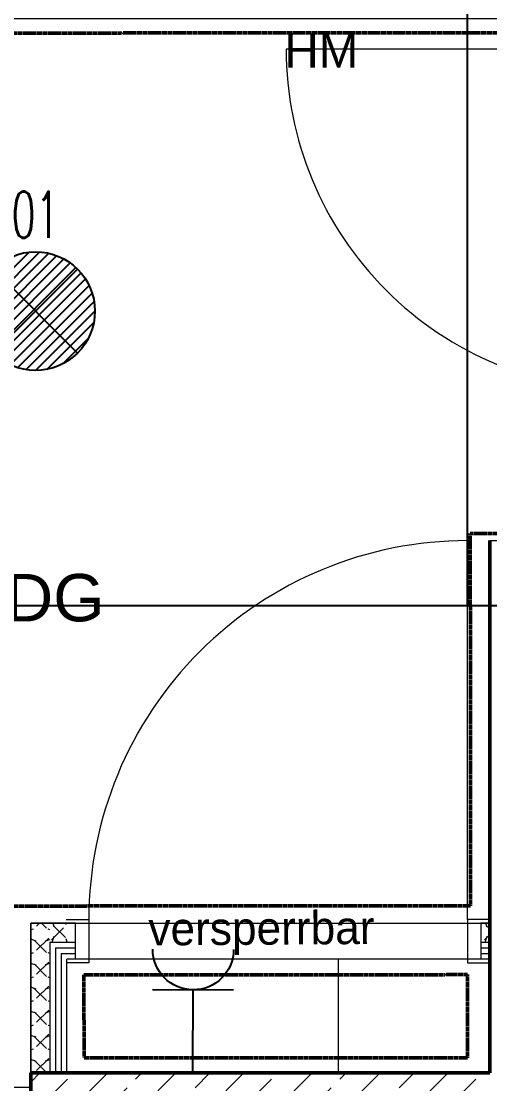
# Model space of a CAD drawing. Header units: metres. Extents: x -17679 to 22565, y -12299 to 33430.
# Drawn here: x 1090 to 2327, y 1111 to 3915 of the extents above; entities that cross this region are included whole.
import ezdxf
from ezdxf.enums import TextEntityAlignment as Align

# ---------------------------------------------------------------- set-up
doc = ezdxf.new("R2010")
doc.units = ezdxf.units.M
doc.linetypes.add('Verdeckt', pattern=[0.003, 0.002, -0.001])
doc.layers.get('0').update_dxf_attribs({"color": 252})
for name, color, linetype, lineweight in [('A_Brandabschnitte', 30, 'Verdeckt', 50), ('A_Decken', 8, 'Continuous', 13), ('A_Raeume_', 7, 'Continuous', 5), ('A_Raeume_Beschriftung_', 7, 'Continuous', 9), ('A_Tueren', 31, 'Continuous', 13), ('A_Waende', 7, 'Continuous', 13), ('Text', 130, 'Continuous', 9)]:
    doc.layers.add(name, color=color, linetype=linetype, lineweight=lineweight)
for name, color, linetype, true_color in [('E_Beleuchtungstyp', 30, 'Continuous', 0xf1780e), ('E_Steckdose+Schalter', 150, 'Continuous', 0x0b6cf4), ('ET_LEGENDE - Wohnung$0$810_AV_LE____T', 30, 'Continuous', 0xff870f)]:
    doc.layers.add(name, color=color, linetype=linetype, true_color=true_color)
doc.styles.add('Arial_2', font='arial.ttf', dxfattribs={"height": 0.09})
doc.styles.add('Arial_4', font='arial.ttf', dxfattribs={"height": 0.1249999999999999})
doc.styles.add('ET_LEGENDE - Wohnung$0$ROMANS', font='romans.shx', dxfattribs={"width": 0.6})
pattern_1 = [(45, (0, 0), (-0.0898025612106916, 0.0898025612106916), []), (45, (0.0898, 0), (-0.0898025612106916, 0.0898025612106916), [0.0635, -0.03175])]

# ---------------------------------------------------------------- blocks, each defined once
blk = doc.blocks.new('*U560')
h = blk.add_hatch()
h.set_pattern_fill('ANSI31', color=256, scale=5, style=0)
h.set_pattern_definition([(45, (0, 0), (-11.22532015133644, 11.22532015133644), [])])
edge = h.paths.add_edge_path()
edge.add_arc((-7.5e-15, 1.38e-14), 128.2108653518141, 0, 360)
at = {"color": 7}
for p, q in [((-90.65877231206314, 90.65877231206316), (90.65877231206309, -90.65877231206314)), ((-90.65877231206318, -90.65877231206309), (90.65877231206314, 90.65877231206314))]:
    blk.add_line(p, q, dxfattribs=at)
blk.add_circle((-7.5e-15, 1.38e-14), 128.2108653518141, dxfattribs=at)
at = {"style": 'ET_LEGENDE - Wohnung$0$ROMANS', "width": 0.6, "flags": 1}
for tag, p in [('RAUMBUCHNUMMER', (1420.351577586108, 2381.166267497284)), ('ANLAGE', (1420.351577586108, 2231.166267497284))]:
    blk.add_attdef(tag, text='', height=100, dxfattribs=at).set_placement(p, align=Align.MIDDLE)
for tag, p in [('TEILANLAGE_NR', (1420.351577586108, 2081.166267497284)), ('KOMPONENTE', (1420.351577586108, 1931.166267497284)), ('KOMPONENTE_NR', (1420.351577586108, 1781.166267497283)), ('BEZEICHNUNG', (1420.351577586108, 1631.166267497284)), ('TYP', (1420.351577586108, 1481.166267497284)), ('HERSTELLER', (1420.351577586108, 1331.166267497283)), ('MODEL', (1420.351577586108, 1181.166267497283)), ('LEISTUNG_MAX', (1420.351577586108, 1031.166267497283)), ('SPEZIFISCH_1', (1420.351577586108, 881.1662674972835)), ('SPEZIFISCH_2', (1420.351577586108, 731.1662674972835)), ('SPEZIFISCH_3', (1420.351577586107, 581.1662674972835)), ('SPEZIFISCH_4', (1420.351577586108, 431.1662674972835)), ('SPEZIFISCH_5', (1420.351577586108, 281.1662674972836)), ('GEWERKE_CODE', (1420.351577586108, 131.1662674972835)), ('LV_POS', (1420.351577586108, -18.83373250271643)), ('ZAEHLER', (1420.351577586108, -168.8337325027164)), ('PLATZHALTER_1', (1420.351577586108, -318.8337325027163)), ('PLATZHALTER_2', (1420.351577586107, -468.8337325027167)), ('PLATZHALTER_3', (1420.351577586107, -618.8337325027163)), ('JOBLISTE_VDMA', (1420.351577586108, -768.8337325027163)), ('ET_SPEZIFISCH_1', (1420.351577586108, -918.8337325027163)), ('ET_SPEZIFISCH_2', (1420.351577586108, -1068.833732502716)), ('ET_SPEZIFISCH_3', (1420.351577586108, -1218.833732502716)), ('ET_SPEZIFISCH_4', (1420.351577586108, -1368.833732502716)), ('ET_SPEZIFISCH_5', (1420.351577586108, -1518.833732502716)), ('ET_SPEZIFISCH_6', (1420.351577586108, -1668.833732502716)), ('ET_SPEZIFISCH_7', (1420.351577586108, -1818.833732502716))]:
    blk.add_attdef(tag, text='', height=100, dxfattribs=at).set_placement(p, align=Align.MIDDLE_CENTER)
at = {"layer": 'ET_LEGENDE - Wohnung$0$810_AV_LE____T', "style": 'ET_LEGENDE - Wohnung$0$ROMANS', "width": 0.6}
blk.add_attdef('NAME', text='', height=100, dxfattribs=at).set_placement((-7e-16, 128.2108653518141), align=Align.BOTTOM_CENTER)
blk = doc.blocks.new('*U553')
for p, q in [((62.49999999999998, 0), (-62.50000000000003, 0)), ((-1.42e-14, 0), (-1.42e-14, -124.9999999999857))]:
    blk.add_line(p, q)
blk.add_arc((-1.42e-14, 62.5), 62.49999999999545, 180, 0)
at = {"style": 'ET_LEGENDE - Wohnung$0$ROMANS', "width": 0.8, "flags": 1}
for tag, p in [('RAUMBUCHNUMMER', (-1.42e-14, -424.9999999999857)), ('ANLAGE', (-7.11e-14, -595.4472819843263)), ('TEILANLAGE_NR', (-7.11e-14, -755.4537253861862)), ('KOMPONENTE', (-7.11e-14, -901.3415913071971)), ('KOMPONENTE_NR', (-7.11e-14, -1063.289201699502)), ('BEZEICHNUNG', (-7.11e-14, -1205.595275481798)), ('TYP', (-1.42e-14, -1346.747756559581)), ('HERSTELLER', (-7.11e-14, -1514.075453492046)), ('MODEL', (-1.42e-14, -1677.25564314158)), ('LEISTUNG_MAX', (-5.258e-13, -1851.504109420363)), ('SPEZIFISCH_1', (-5.258e-13, -2012.846368334653)), ('SPEZIFISCH_2', (-5.258e-13, -2200.001041977929)), ('SPEZIFISCH_3', (-5.258e-13, -2374.249508256711)), ('SPEZIFISCH_4', (-5.258e-13, -2548.497974535494)), ('SPEZIFISCH_5', (-5.258e-13, -2722.746440814277)), ('GEWERKE_CODE', (-5.258e-13, -2896.994907093059)), ('LV_POS', (-5.258e-13, -3071.243373371843)), ('ZAEHLER', (-5.258e-13, -3245.491839650626)), ('PLATZHALTER_1', (-5.258e-13, -3419.740305929408)), ('PLATZHALTER_2', (-5.258e-13, -3593.988772208192)), ('PLATZHALTER_3', (-5.258e-13, -3768.237238486975)), ('JOBLISTE_VDMA', (-5.258e-13, -3942.485704765757)), ('ET_SPEZIFISCH_1', (-5.542e-13, -4116.73417104454)), ('ET_SPEZIFISCH_2', (-5.542e-13, -4290.982637323323)), ('ET_SPEZIFISCH_3', (-5.542e-13, -4465.231103602105)), ('ET_SPEZIFISCH_4', (-5.542e-13, -4639.479569880888)), ('ET_SPEZIFISCH_5', (-5.542e-13, -4813.728036159671)), ('ET_SPEZIFISCH_6', (-5.542e-13, -4987.976502438454)), ('ET_SPEZIFISCH_7', (-5.542e-13, -5162.224968717237))]:
    blk.add_attdef(tag, text='', height=100, dxfattribs=at).set_placement(p, align=Align.MIDDLE)
blk = doc.blocks.new('Tür_Blockzarge_1 Flügel - 90x200_RB 106x208_Portale-11884410-263_PP_03DG_BT2')
at = {"layer": 'A_Tueren', "lineweight": 5}
blk.add_line((0.4499999999999922, 0.0749999999999948), (0.4499999999999907, 0.974999999999995), dxfattribs=at)
at = {"layer": 'A_Tueren'}
for p, q in [((-0.5300000000000081, 0.0749999999999944), (-0.4500000000000076, 0.0749999999999944)), ((-0.5300000000000081, -0.0049999999990282), (-0.5300000000000081, 0.0749999999999944)), ((-0.5300000000000081, 0.0749999999999944), (0.5299999999999913, 0.0749999999999978)), ((-0.4500000000000076, 0.0749999999999944), (-0.4500000000000076, -0.0049999999990282)), ((0.4499999999999917, 0.0749999999999944), (0.5299999999999914, 0.0749999999999978)), ((0.4499999999999912, -0.0049999999990282), (0.4499999999999917, 0.0749999999999944)), ((0.5299999999999914, 0.0749999999999978), (0.5299999999999914, -0.0049999999990282)), ((-0.4500000000000076, -0.0049999999990282), (-0.5300000000000081, -0.0049999999990282)), ((0.5299999999999914, -0.0049999999990282), (0.4499999999999912, -0.0049999999990282)), ((-0.5300000000000084, -0.075000000000002), (0.5299999999999918, -0.075000000000002))]:
    blk.add_line(p, q, dxfattribs=at)
at = {"layer": 'A_Tueren', "lineweight": 5}
blk.add_arc((0.449999999999992, 0.0749999999999948), 0.8999999999999996, 89.99999999999972, 180, dxfattribs=at)
blk = doc.blocks.new('UZ_D1 - SL_1000x2000_Schachttür-8451892-263_PP_03DG_BT2')
at = {"layer": 'A_Tueren', "lineweight": 5}
for p, q in [((0.4999999999999892, 0.0575000000009672), (0.4999999999999874, 1.057500000000967)), ((-0.560000000000009, 0.0575000000009661), (-0.5000000000000082, 0.0575000000009659)), ((-0.5000000000000082, 0.0575000000009659), (-0.5000000000000082, -0.0575000000000609)), ((0.4999999999999915, 0.0575000000009661), (0.4999999999999915, -0.0575000000000616)), ((0.5599999999999925, 0.0575000000009661), (0.4999999999999915, 0.0575000000009661)), ((-0.5000000000000082, -0.0575000000000609), (-0.560000000000009, -0.0575000000000609)), ((0.4999999999999915, -0.0575000000000616), (0.5599999999999925, -0.0575000000000616))]:
    blk.add_line(p, q, dxfattribs=at)
blk.add_arc((0.4999999999999892, 0.0575000000009673), 0.9999999999999992, 89.99999999999969, 180, dxfattribs=at)
blk = doc.blocks.new('6546546')
at = {"layer": 'A_Waende', "lineweight": 5, "true_color": 0x636466}
h = blk.add_hatch(dxfattribs=at)
h.set_pattern_fill('FP_101', color=251, angle=247.6399999999915, style=0, pattern_type=2)
h.set_pattern_definition([(134.9979999999914, (-48.51241167119527, 57.54394923746959), (-0.2539953934585644, 0.1270123151581337), [0.02245, -0.15715]), (134.9979999999914, (-48.62393347968353, 57.59090545358104), (-0.2539953934585644, 0.1270123151581337), [0.02245, -0.15715]), (134.9979999999914, (-48.51346732727382, 57.60709894523015), (-0.2539953934585644, 0.1270123151581337), [0.02245, -0.15715]), (134.9979999999914, (-48.62368389908785, 57.65459954835854), (-0.2539953934585644, 0.1270123151581337), [0.02245, -0.15715]), (161.5629999999914, (-48.5287893213236, 57.55933665363586), (-0.5079932232547532, 0.1270184192440077), [0.0502, -0.35141]), (161.5629999999914, (-48.57617118808924, 57.57558345953124), (-0.5079932232547532, 0.1270184192440077), [0.0502, -0.35141]), (161.5629999999914, (-48.5285397407279, 57.62303074841337), (-0.5079932232547532, 0.1270184192440077), [0.0502, -0.35141]), (161.5629999999914, (-48.57630203232218, 57.63835274246315), (-0.5079932232547532, 0.1270184192440077), [0.0502, -0.35141]), (224.9979999999915, (-48.62386805756706, 57.55952081211508), (0.254004259971984, 0.1269945826249481), [0.02245, -0.15715]), (224.9979999999915, (-48.51346732727382, 57.60709894523015), (0.254004259971984, 0.1269945826249481), [0.02245, -0.15715]), (224.9979999999915, (-48.62361847697137, 57.62321490689259), (0.254004259971984, 0.1269945826249481), [0.02245, -0.15715]), (224.9979999999915, (-48.51321774667813, 57.67079304000766), (0.254004259971984, 0.1269945826249481), [0.02245, -0.15715]), (198.4329999999914, (-48.57617118808924, 57.57558345953124), (0.5080020895753411, 0.1269829543170546), [0.0502, -0.35141]), (198.4329999999914, (-48.52847431861142, 57.59164610694741), (0.5080020895753411, 0.1269829543170546), [0.0502, -0.35141]), (198.4329999999914, (-48.57630203232218, 57.63835274246315), (0.5080020895753411, 0.1269829543170546), [0.0502, -0.35141]), (198.4329999999914, (-48.52860516284438, 57.65441538987933), (0.5080020895753411, 0.1269829543170546), [0.0502, -0.35141])])
h.paths.add_polyline_path([(-48.55792206807036, 57.34617530074653), (-48.55791168646923, 57.74117530061297), (-48.60791018921741, 57.74093252790017), (-48.60785878097822, 57.34617680532643), (-48.5967827409562, 57.34617647012628)])
h = blk.add_hatch(dxfattribs=at)
h.set_pattern_fill('FP_102', color=251, angle=-112.3600000000005, style=0, pattern_type=2)
h.set_pattern_definition([(44.99799999999952, (-47.95448599846134, 57.64640383079742), (0.1270123151580979, 0.2539953934585823), [0.02245, -0.15715]), (44.99799999999952, (-47.90660497050431, 57.75754521445705), (0.1270123151580979, 0.2539953934585823), [0.02245, -0.15715]), (44.99799999999952, (-47.89079190368383, 57.64615425020174), (0.1270123151580979, 0.2539953934585823), [0.02245, -0.15715]), (44.99799999999952, (-47.84291087572682, 57.75729563386137), (0.1270123151580979, 0.2539953934585823), [0.02245, -0.15715]), (71.5629999999995, (-47.93855419527812, 57.66147624425151), (0.1270184192439361, 0.5079932232547711), [0.0502, -0.35141]), (71.5629999999995, (-47.92285177639969, 57.7101633476914), (0.1270184192439361, 0.5079932232547711), [0.0502, -0.35141]), (71.5629999999995, (-47.87540448751756, 57.66253190033007), (0.1270184192439361, 0.5079932232547711), [0.0502, -0.35141]), (71.5629999999995, (-47.85915768162219, 57.70991376709572), (0.1270184192439361, 0.5079932232547711), [0.0502, -0.35141]), (134.9979999999995, (-47.93891442381586, 57.75786021716922), (0.1269945826249837, -0.2540042599719661), [0.02245, -0.15715]), (134.9979999999995, (-47.89079190368383, 57.64615425020174), (0.1269945826249837, -0.2540042599719661), [0.02245, -0.15715]), (134.9979999999995, (-47.87522032903836, 57.75761063657353), (0.1269945826249837, -0.2540042599719661), [0.02245, -0.15715]), (134.9979999999995, (-47.82802262075191, 57.64628509443468), (0.1269945826249837, -0.2540042599719661), [0.02245, -0.15715]), (108.4329999999995, (-47.92285177639969, 57.7101633476914), (0.1269829543171257, -0.5080020895753233), [0.0502, -0.35141]), (108.4329999999995, (-47.90678912898353, 57.66246647821358), (0.1269829543171257, -0.5080020895753233), [0.0502, -0.35141]), (108.4329999999995, (-47.85915768162219, 57.70991376709572), (0.1269829543171257, -0.5080020895753233), [0.0502, -0.35141]), (108.4329999999995, (-47.84309503420601, 57.6622168976179), (0.1269829543171257, -0.5080020895753233), [0.0502, -0.35141])])
h.paths.add_polyline_path([(-47.39619964651331, 57.69114104563893), (-47.39632912999116, 57.74114034279635), (-47.41955416217448, 57.74097828946306), (-47.41955416217446, 57.69114104563893), (-47.39620100065633, 57.69114104563892), (-47.39620009790843, 57.71867384911011)])
h.paths.add_polyline_path([(-48.4895570203918, 57.69117324364845), (-48.48955566626983, 57.69117324364844), (-48.48955566626983, 57.74117324367108), (-48.55791018188935, 57.74097828946304), (-48.55791018188935, 57.69117530059023), (-48.51291168648966, 57.69117394646835)])
h = blk.add_hatch(dxfattribs=at)
h.set_pattern_fill('FP_2', color=251, style=0, pattern_type=2)
h.set_pattern_definition(pattern_1)
h.paths.add_polyline_path([(-48.42798638887686, 55.20867138980659), (-48.42792748461555, 57.34617138900175), (-48.60792207220845, 57.34603855145895), (-48.60798638799058, 55.20867680629416)])
h = blk.add_hatch(dxfattribs=at)
h.set_pattern_fill('FP_2', color=251, style=0, pattern_type=2)
h.set_pattern_definition(pattern_1)
h.paths.add_polyline_path([(-47.06371544477545, 57.16613033760051), (-47.06371544477545, 57.346130337682), (-48.42792206812798, 57.34603855145895), (-48.42792206812795, 57.16617138892033), (-47.19776884277124, 57.16613437148141)])
at = {"layer": 'A_Brandabschnitte', "color": 251, "true_color": 0x636466}
for p, q in [((-47.10825554282674, 60.09187090165816), (-53.92327295075856, 60.08819727152356)), ((-47.44754291000102, 58.76976127709828), (-47.10754295939861, 58.76994455382224)), ((-47.44701323295799, 57.78714785756727), (-47.44754291000102, 58.76976127709828)), ((-48.66971607904774, 57.78648876049496), (-47.44701323295799, 57.78714785756727)), ((-47.45487369521049, 57.60536271992244), (-48.46737429367176, 57.60481693221755)), ((-48.46737429367176, 57.60481693221755), (-48.46725630822739, 57.38594000997133)), ((-47.45475539913602, 57.38590954220129), (-47.45487369521049, 57.60536271992244)), ((-48.46725630822739, 57.38594000997133), (-47.45475539913602, 57.38590954220129))]:
    blk.add_line(p, q, dxfattribs=at)
at = {"layer": 'A_Decken', "color": 251, "true_color": 0x636466}
for p, q in [((-47.39618339550212, 58.23119250327635), (-47.39632912999109, 58.72104617177541)), ((-48.60788482959605, 57.34617680532634), (-48.60800228547367, 57.74097828946296)), ((-48.48955416649602, 57.74101352850924), (-47.3961981359823, 57.74133880867474)), ((-47.79620103629344, 57.64603855132303), (-47.79621006034742, 57.34615237961519)), ((-47.39620103647453, 57.64602651468403), (-47.79620103629343, 57.64603855132302))]:
    blk.add_line(p, q, dxfattribs=at)
at = {"layer": 'A_Raeume_', "color": 251, "true_color": 0x636466, "flags": 128}
blk.add_lwpolyline([(-53.98862629528304, 60.12883872057305), (-53.98877434594266, 55.20883872280055), (-50.62777157582728, 55.20873758485743), (-50.62770838517423, 57.30868102231308), (-50.4577083852512, 57.30867590674147), (-48.77755936328853, 57.30862534837307), (-48.60792319818466, 57.30862024374983), (-48.60791018186673, 57.74117680514754), (-47.39619814195457, 57.74114034279635), (-47.39619310161201, 57.90864034272047), (-47.39616774944113, 58.75114034233903), (-47.03366774960703, 58.75112943413483), (-47.03362629843147, 60.12862943351132), (-48.13112629793354, 60.12866245903976), (-53.43862553178118, 60.12882217017136)], close=True, dxfattribs=at)
at = {"layer": 'A_Waende', "color": 251, "lineweight": 50, "true_color": 0x636466}
for p, q in [((-47.39616774944102, 58.75114034233892), (-47.39621002813555, 57.34614034297515)), ((-48.60792206804641, 57.34617680532633), (-48.6079863888364, 55.2086768062941)), ((-47.39621002813555, 57.34614034297515), (-48.60792206804641, 57.34617680532633))]:
    blk.add_line(p, q, dxfattribs=at)
at = {"layer": 'A_Waende', "color": 251, "lineweight": 5, "true_color": 0x636466}
for p, q in [((-48.60791018186665, 57.74117680514745), (-48.60792206804768, 57.34617680532633)), ((-48.48955416168994, 57.7411732436257), (-48.60791018186665, 57.74117680514745)), ((-48.48955566626983, 57.69117324364832), (-48.48955416168994, 57.7411732436257)), ((-47.41955416217442, 57.74114104561621), (-47.41955566675431, 57.69114104563882)), ((-47.39619814195452, 57.74114034279625), (-47.41955416217442, 57.74114104561621))]:
    blk.add_line(p, q, dxfattribs=at)
at = {"layer": 'A_Waende', "color": 251, "true_color": 0x636466}
for p, q in [((-48.48955416168996, 57.74117324362569), (-47.4195541621744, 57.7411410456162)), ((-48.55791168646915, 57.69117530059014), (-48.55792206807029, 57.34617530074643)), ((-48.55791168646919, 57.6911753005902), (-48.48955566626978, 57.69117324364835)), ((-48.4895570203917, 57.64617324366867), (-48.48955566626983, 57.69117324364832)), ((-47.41955566675431, 57.69114104563882), (-47.4195570208762, 57.64614104565924)), ((-47.41955566675425, 57.69114104563884), (-47.39619964653436, 57.69114034281888)), ((-48.51292206809066, 57.34617394662457), (-48.51291304061145, 57.64617394648863)), ((-47.39620100065628, 57.64614034283923), (-48.51291304061145, 57.64617394648863))]:
    blk.add_line(p, q, dxfattribs=at)
at = {"layer": 'A_Waende', "color": 251, "lineweight": 18, "true_color": 0x636466}
for p, q in [((-48.54291213784988, 57.676174849223), (-48.54292206807713, 57.34617484937241)), ((-48.54291213784988, 57.676174849223), (-48.48955611764377, 57.67617324365512)), ((-47.41955611812826, 57.67614104564561), (-47.39620009790828, 57.67614034282569)), ((-48.52791258923068, 57.66117439785585), (-48.52792206808392, 57.34617439799848)), ((-48.52791258923068, 57.66117439785585), (-48.48955656901777, 57.66117324366188)), ((-47.41955656950222, 57.66114104565247), (-47.39620054928227, 57.66114034283245))]:
    blk.add_line(p, q, dxfattribs=at)
at = {"layer": 'A_Tueren', "color": 251, "true_color": 0x636466}
for name, p, rotation in [('Tür_Blockzarge_1 Flügel - 90x200_RB 106x208_Portale-11884410-263_PP_03DG_BT2', (-46.95864224701203, 59.59862717688136), 89.99827587846501), ('UZ_D1 - SL_1000x2000_Schachttür-8451892-263_PP_03DG_BT2', (-47.95455559128305, 57.69365714464245), 359.998275878371)]:
    blk.add_blockref(name, p, dxfattribs=dict(at, rotation=rotation))
at = {"layer": 'A_Raeume_Beschriftung_', "color": 251, "true_color": 0x636466, "insert": (-49.45082986604458, 58.66306859625507), "char_height": 0.1249999999999999, "width": 1.262657812499998, "attachment_point": 1, "style": 'Arial_4'}
blk.add_mtext('TRH BT2 DG', dxfattribs=at)
at = {"layer": 'Text', "color": 251, "true_color": 0x636466, "insert": (-47.93847219295345, 60.09002894058747), "char_height": 0.09, "width": 0.232489375, "attachment_point": 1, "style": 'Arial_2'}
blk.add_mtext('HM', dxfattribs=at)

msp = doc.modelspace()

# ---------------------------------------------------------------- linework, layer by layer
for p, q in [((2268.603088229928, 2373.158619145508), (2268.603088229928, 4012.020892634551)), ((-3396.879444182608, 2373.158619145508), (3245.650415088108, 2373.158619145508))]:
    msp.add_line(p, q)

# ---------------------------------------------------------------- block references
at = {"xscale": 1000, "yscale": 1000, "zscale": 1000}
msp.add_blockref('6546546', (49723.13201128368, -56206.72603401612), dxfattribs=at)
at = {"layer": 'E_Beleuchtungstyp', "color": 42, "true_color": 0xdd8622, "xscale": 1.22224137383326, "yscale": 1.22224137383326, "zscale": 1.22224137383326}
msp.add_blockref('*U560', (1127.86430064941, 3150.297606302748), dxfattribs=at).add_auto_attribs({'NAME': '01'})
at = {"layer": 'E_Steckdose+Schalter', "xscale": -1.709411511611679, "yscale": 1.709411511611679, "zscale": 1.70941151161168, "rotation": 359.7552209536334}
msp.add_blockref('*U553', (1543.558465072332, 1358.59879497491), dxfattribs=at)

# ---------------------------------------------------------------- texts
at = {"color": 212}
msp.add_text('versperrbar', height=87.31430954954452, rotation=0.3952951648255973, dxfattribs=at).set_placement((1426.070643175815, 1475.645974611572))

doc.saveas('drawing.dxf')
